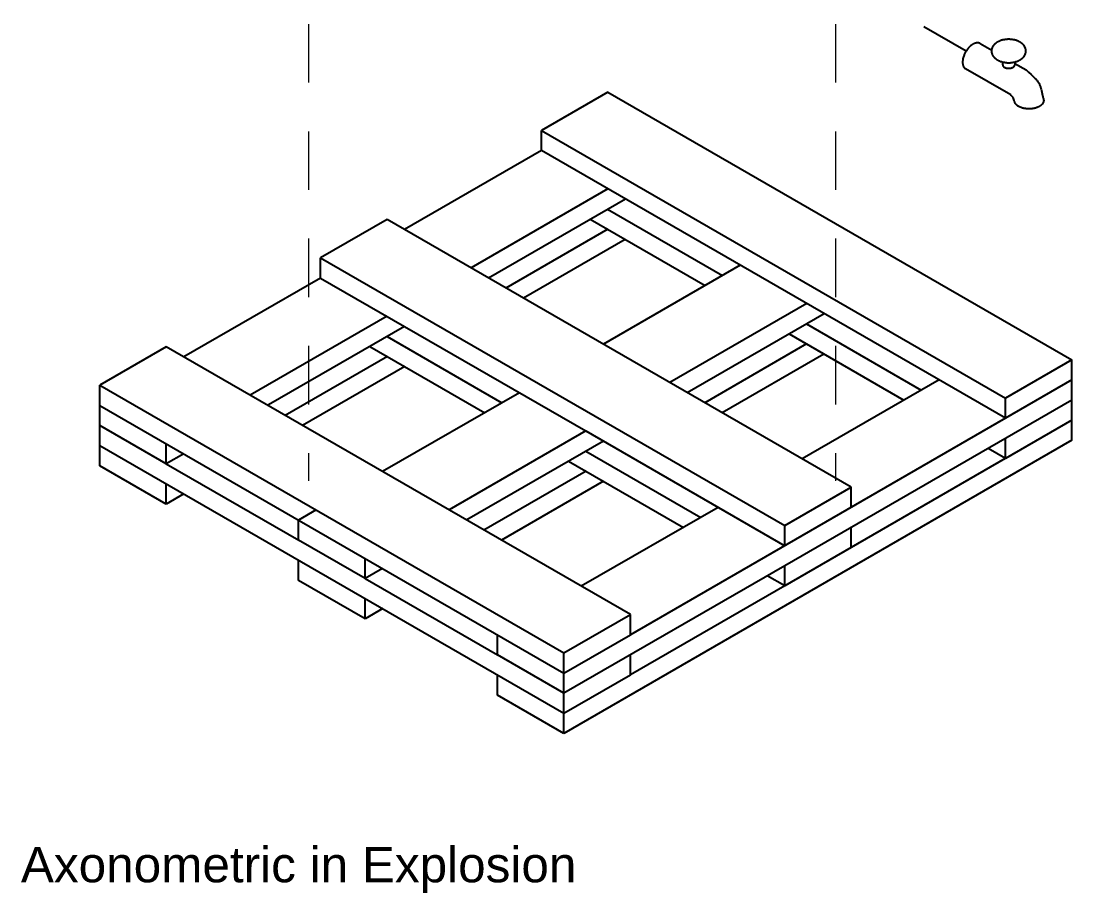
# Model space of a CAD drawing. Header units: millimetres. Extents: x 3.1 to 23.9, y 2.6 to 13.
# Drawn here: x 21.069 to 23.223, y 2.629 to 4.418 of the extents above; entities that cross this region are included whole.
import ezdxf

# ---------------------------------------------------------------- set-up
doc = ezdxf.new("R2010")
doc.units = ezdxf.units.MM
doc.linetypes.add('ACAD_ISO02W100', pattern=[15, 12, -3])
doc.layers.get('0').update_dxf_attribs({"lineweight": 20})
doc.layers.add('0.2', color=6, linetype='Continuous', lineweight=15)
doc.layers.add('0.3', color=4, linetype='Continuous', lineweight=20)

msp = doc.modelspace()

# ---------------------------------------------------------------- linework, layer by layer
at = {"layer": '0.2', "linetype": 'ACAD_ISO02W100', "ltscale": 0.01}
for p, q in [((21.6587, 7.2714), (21.6587, 3.4747)), ((22.7385, 7.2714), (22.7385, 3.4747))]:
    msp.add_line(p, q, dxfattribs=at)
at = {"layer": '0.2', "linetype": 'ACAD_ISO02W100', "lineweight": -3, "ltscale": 0.008}
msp.add_line((23.0064, 4.3563), (22.3066, 4.7591), dxfattribs=at)
at = {"layer": '0.3', "lineweight": -3}
for p, q in [((22.2721, 4.2719), (22.1359, 4.1933)), ((22.2721, 4.2719), (23.2232, 3.7228)), ((22.1359, 4.1933), (23.087, 3.6442)), ((22.1359, 4.152), (22.1359, 4.1933)), ((22.1359, 4.152), (21.8553, 3.99)), ((23.087, 3.6029), (22.1359, 4.152)), ((22.2721, 4.0734), (21.9916, 3.9114)), ((22.3079, 4.0527), (22.0273, 3.8907)), ((22.2714, 4.0317), (22.5068, 3.8957)), ((21.8196, 4.0107), (21.6833, 3.932)), ((22.7706, 3.4616), (21.8196, 4.0107)), ((22.236, 4.0113), (22.4715, 3.8753)), ((22.2718, 3.9906), (22.063, 3.8701)), ((22.3075, 3.97), (22.0988, 3.8495)), ((21.6833, 3.932), (22.6344, 3.3829)), ((21.6833, 3.8907), (21.6833, 3.932)), ((22.5433, 3.9168), (22.2627, 3.7548)), ((21.6833, 3.8907), (21.4028, 3.7287)), ((21.6833, 3.8907), (22.227, 3.5769)), ((22.6795, 3.8381), (22.399, 3.6761)), ((22.7153, 3.8175), (22.4347, 3.6555)), ((21.8196, 3.8121), (21.539, 3.6501)), ((21.8553, 3.7914), (21.5767, 3.6306)), ((22.6788, 3.7965), (22.9142, 3.6605)), ((21.8196, 3.7708), (22.055, 3.6349)), ((22.6435, 3.776), (22.8789, 3.6401)), ((21.367, 3.7494), (21.2308, 3.6707)), ((22.3181, 3.2003), (21.367, 3.7494)), ((21.7842, 3.7504), (22.0197, 3.6145)), ((22.6792, 3.7554), (22.4704, 3.6349)), ((21.82, 3.7298), (21.6107, 3.6089)), ((22.7149, 3.7348), (22.5062, 3.6143)), ((21.8557, 3.7091), (21.6462, 3.5882)), ((23.2232, 3.7228), (23.087, 3.6442)), ((23.2232, 3.6816), (23.2232, 3.7228)), ((21.2308, 3.6294), (21.2308, 3.6707)), ((21.2308, 3.6707), (22.1818, 3.1216)), ((23.2232, 3.6816), (22.3181, 3.159)), ((22.9507, 3.6816), (22.6701, 3.5196)), ((23.2232, 3.6403), (23.2232, 3.6816)), ((22.0907, 3.6555), (21.8102, 3.4935)), ((23.2232, 3.6403), (22.6344, 3.3004)), ((23.087, 3.6029), (23.087, 3.6442)), ((23.2232, 3.5991), (23.2232, 3.6403)), ((21.2308, 3.5882), (21.2308, 3.6294)), ((21.2308, 3.6294), (22.1818, 3.0804)), ((23.2232, 3.5991), (23.087, 3.5204)), ((23.2232, 3.5578), (23.2232, 3.5991)), ((21.2308, 3.5469), (21.2308, 3.5882)), ((21.367, 3.5095), (21.2308, 3.5882)), ((22.227, 3.5769), (21.9466, 3.415)), ((22.227, 3.5769), (22.6344, 3.3416)), ((22.2627, 3.5562), (21.9826, 3.3945)), ((23.2232, 3.5578), (22.1818, 2.9566)), ((23.087, 3.5204), (23.087, 3.5617)), ((21.2308, 3.5057), (21.2308, 3.5469)), ((21.2308, 3.5469), (22.1818, 2.9978)), ((21.367, 3.5095), (21.367, 3.5508)), ((22.227, 3.5356), (22.4624, 3.3997)), ((23.087, 3.5204), (23.0512, 3.541)), ((21.4029, 3.5302), (21.367, 3.5095)), ((22.1916, 3.5152), (22.4271, 3.3793)), ((23.0866, 3.5202), (22.7706, 3.3378)), ((21.367, 3.427), (21.2308, 3.5057)), ((21.367, 3.5095), (21.6383, 3.3529)), ((22.2274, 3.4946), (22.018, 3.3737)), ((21.367, 3.427), (21.367, 3.4683)), ((22.2631, 3.4739), (22.054, 3.3532)), ((21.4028, 3.4477), (21.367, 3.427)), ((22.6344, 3.3829), (22.7706, 3.4616)), ((22.7706, 3.4203), (22.7706, 3.4616)), ((21.6739, 3.4149), (21.6382, 3.3942)), ((22.4982, 3.4203), (22.2176, 3.2583)), ((21.6382, 3.353), (21.6382, 3.3942)), ((22.6344, 3.3416), (22.6344, 3.3829)), ((22.7706, 3.3378), (22.7706, 3.379)), ((21.7744, 3.2743), (21.6382, 3.353)), ((22.7706, 3.3378), (22.6344, 3.2591)), ((21.6382, 3.2705), (21.6382, 3.3117)), ((21.7744, 3.2743), (21.7744, 3.3156)), ((22.6344, 3.3004), (22.1818, 3.0391)), ((22.6344, 3.2591), (22.6344, 3.3004)), ((21.8103, 3.295), (21.7744, 3.2743)), ((21.7744, 3.2743), (22.0459, 3.1176)), ((22.6344, 3.2591), (22.5987, 3.2797)), ((21.7744, 3.1918), (21.6382, 3.2705)), ((22.6348, 3.2593), (22.3181, 3.0765)), ((22.6344, 3.2596), (22.6348, 3.2593)), ((21.7744, 3.1918), (21.7744, 3.2331)), ((21.8106, 3.2127), (21.7744, 3.1918)), ((22.1818, 3.1216), (22.3181, 3.2003)), ((22.3181, 3.159), (22.3181, 3.2003)), ((22.0456, 3.1178), (22.0456, 3.159)), ((22.1818, 3.0804), (22.3181, 3.159)), ((22.1818, 3.0391), (22.0456, 3.1178)), ((22.1818, 3.0804), (22.1818, 3.1216)), ((22.3181, 3.0765), (22.3181, 3.1178)), ((22.1818, 3.0391), (22.1818, 3.0804)), ((22.0456, 3.0352), (22.0456, 3.0765)), ((22.1818, 2.9978), (22.3181, 3.0765)), ((22.1818, 2.9978), (22.1818, 3.0391)), ((22.1818, 2.9566), (22.0456, 3.0352)), ((22.1818, 2.9566), (22.1818, 2.9978))]:
    msp.add_line(p, q, dxfattribs=at)
for points in [[(23.0352, 4.3717), (23.035, 4.3718), (23.0348, 4.3719), (23.0346, 4.372), (23.0344, 4.3721), (23.0342, 4.3722), (23.034, 4.3723), (23.0338, 4.3724), (23.0336, 4.3724), (23.0334, 4.3725), (23.0332, 4.3726), (23.0329, 4.3726), (23.0327, 4.3727), (23.0325, 4.3728), (23.0323, 4.3728), (23.0321, 4.3729), (23.0318, 4.3729), (23.0316, 4.3729), (23.0314, 4.373), (23.0311, 4.373), (23.0309, 4.373), (23.0307, 4.373), (23.0304, 4.3731), (23.0302, 4.3731), (23.03, 4.3731), (23.0297, 4.3731), (23.0295, 4.3731), (23.0292, 4.3731), (23.029, 4.3731), (23.0285, 4.373), (23.028, 4.373), (23.0275, 4.3729), (23.027, 4.3728), (23.0266, 4.3727), (23.0261, 4.3726), (23.0256, 4.3725), (23.0251, 4.3723), (23.0246, 4.3722), (23.0241, 4.372), (23.0236, 4.3718), (23.0231, 4.3716), (23.0226, 4.3714), (23.0221, 4.3712), (23.0216, 4.371), (23.0212, 4.3707), (23.0207, 4.3705), (23.0202, 4.3702)], [(23.0589, 4.3563), (23.0589, 4.3567), (23.0589, 4.3571), (23.0589, 4.3575), (23.0589, 4.358), (23.059, 4.3584), (23.059, 4.3588), (23.0591, 4.3592), (23.0592, 4.3596), (23.0592, 4.36), (23.0593, 4.3604), (23.0594, 4.3608), (23.0595, 4.3611), (23.0596, 4.3615), (23.0597, 4.3619), (23.0598, 4.3623), (23.06, 4.3627), (23.0601, 4.3631), (23.0602, 4.3634), (23.0604, 4.3638), (23.0606, 4.3642), (23.0607, 4.3645), (23.0609, 4.3649), (23.0611, 4.3653), (23.0613, 4.3656), (23.0615, 4.366), (23.0617, 4.3663), (23.0619, 4.3667), (23.0621, 4.367), (23.0623, 4.3674), (23.0625, 4.3677), (23.0628, 4.368), (23.063, 4.3684), (23.0634, 4.3689), (23.0639, 4.3694), (23.0643, 4.3699), (23.0648, 4.3704), (23.0653, 4.3709), (23.0657, 4.3714), (23.0662, 4.3719), (23.0668, 4.3723), (23.0673, 4.3728), (23.0678, 4.3732), (23.0684, 4.3736), (23.0689, 4.374), (23.0695, 4.3744), (23.0701, 4.3748), (23.0707, 4.3752), (23.0713, 4.3755), (23.0719, 4.3759), (23.0725, 4.3762), (23.0731, 4.3765), (23.0737, 4.3768), (23.0744, 4.3771), (23.075, 4.3774), (23.0757, 4.3777), (23.0763, 4.3779), (23.077, 4.3782), (23.0776, 4.3784), (23.079, 4.3789), (23.0803, 4.3793), (23.0817, 4.3796), (23.0831, 4.38), (23.0846, 4.3802), (23.086, 4.3805), (23.0875, 4.3807), (23.089, 4.3808), (23.0905, 4.3809), (23.092, 4.381), (23.0935, 4.381), (23.095, 4.381), (23.0965, 4.3809), (23.098, 4.3808), (23.0995, 4.3807), (23.1009, 4.3805), (23.1024, 4.3802), (23.1038, 4.38), (23.1052, 4.3796), (23.1066, 4.3793), (23.108, 4.3789), (23.1093, 4.3784), (23.11, 4.3782), (23.1106, 4.3779), (23.1113, 4.3777), (23.1119, 4.3774), (23.1126, 4.3771), (23.1132, 4.3768), (23.1138, 4.3765), (23.1144, 4.3762), (23.115, 4.3759), (23.1156, 4.3755), (23.1162, 4.3752), (23.1168, 4.3748), (23.1174, 4.3744), (23.118, 4.374), (23.1186, 4.3736), (23.1191, 4.3732), (23.1196, 4.3728), (23.1202, 4.3723), (23.1207, 4.3719), (23.1212, 4.3714), (23.1217, 4.3709), (23.1222, 4.3704), (23.1226, 4.3699), (23.1231, 4.3694), (23.1235, 4.3689), (23.1239, 4.3684), (23.1242, 4.368), (23.1244, 4.3677), (23.1246, 4.3674), (23.1248, 4.367), (23.1251, 4.3667), (23.1253, 4.3663), (23.1255, 4.366), (23.1257, 4.3656), (23.1259, 4.3653), (23.126, 4.3649), (23.1262, 4.3645), (23.1264, 4.3642), (23.1265, 4.3638), (23.1267, 4.3634), (23.1268, 4.3631), (23.127, 4.3627), (23.1271, 4.3623), (23.1272, 4.3619), (23.1273, 4.3615), (23.1274, 4.3611), (23.1275, 4.3608), (23.1276, 4.3604), (23.1277, 4.36), (23.1278, 4.3596), (23.1279, 4.3592), (23.1279, 4.3588), (23.128, 4.3584), (23.128, 4.358), (23.128, 4.3575), (23.128, 4.3571), (23.1281, 4.3567), (23.1281, 4.3563)], [(23.0202, 4.3702), (23.0197, 4.3699), (23.0193, 4.3696), (23.0188, 4.3693), (23.0183, 4.369), (23.0178, 4.3687), (23.0173, 4.3683), (23.0169, 4.3679), (23.0164, 4.3676), (23.0154, 4.3667), (23.0144, 4.3659), (23.0134, 4.365), (23.0124, 4.364), (23.0114, 4.3629), (23.0105, 4.3618), (23.0095, 4.3607), (23.0086, 4.3595), (23.0077, 4.3583), (23.0068, 4.357), (23.006, 4.3557), (23.0052, 4.3544), (23.0045, 4.353), (23.0038, 4.3516), (23.0031, 4.3502), (23.0025, 4.3489), (23.0019, 4.3475), (23.0014, 4.3461), (23.0009, 4.3447), (23.0005, 4.3433), (23.0001, 4.342), (22.9998, 4.3407), (22.9996, 4.3394), (22.9994, 4.3381), (22.9993, 4.3375), (22.9992, 4.3369), (22.9991, 4.3363), (22.9991, 4.3357), (22.9991, 4.3351), (22.999, 4.3346), (22.999, 4.334), (22.999, 4.3335), (22.999, 4.3329), (22.999, 4.3324), (22.9991, 4.3318), (22.9991, 4.3313), (22.9991, 4.3308), (22.9992, 4.3302), (22.9993, 4.3297), (22.9994, 4.3292), (22.9995, 4.3287), (22.9996, 4.3282), (22.9997, 4.3277), (22.9998, 4.3272), (23, 4.3267), (23.0001, 4.3262), (23.0003, 4.3258), (23.0005, 4.3253), (23.0007, 4.3248), (23.0009, 4.3244), (23.001, 4.3242), (23.0011, 4.324), (23.0013, 4.3238), (23.0014, 4.3236), (23.0015, 4.3234), (23.0016, 4.3232), (23.0018, 4.323), (23.0019, 4.3228), (23.002, 4.3226), (23.0022, 4.3224), (23.0023, 4.3222), (23.0025, 4.322), (23.0026, 4.3219), (23.0028, 4.3217), (23.0029, 4.3215), (23.0031, 4.3214), (23.0032, 4.3212), (23.0034, 4.3211), (23.0036, 4.3209), (23.0038, 4.3208), (23.0039, 4.3206), (23.0041, 4.3205), (23.0043, 4.3203), (23.0045, 4.3202), (23.0046, 4.3201), (23.0048, 4.32), (23.005, 4.3198), (23.0052, 4.3197)], [(23.0352, 4.3717), (23.0589, 4.358)], [(23.1156, 4.3371), (23.115, 4.3367), (23.1144, 4.3364), (23.1138, 4.3361), (23.1132, 4.3358), (23.1126, 4.3355), (23.1119, 4.3352), (23.1113, 4.335), (23.1106, 4.3347), (23.11, 4.3344), (23.1093, 4.3342), (23.108, 4.3338), (23.1066, 4.3334), (23.1052, 4.333), (23.1038, 4.3327), (23.1024, 4.3324), (23.1009, 4.3322), (23.0995, 4.332), (23.098, 4.3318), (23.0965, 4.3317), (23.095, 4.3316), (23.0935, 4.3316), (23.092, 4.3316), (23.0905, 4.3317), (23.089, 4.3318), (23.0875, 4.332), (23.086, 4.3322), (23.0846, 4.3324), (23.0831, 4.3327), (23.0817, 4.333), (23.0803, 4.3334), (23.079, 4.3338), (23.0776, 4.3342), (23.077, 4.3344), (23.0763, 4.3347), (23.0757, 4.335), (23.075, 4.3352), (23.0744, 4.3355), (23.0737, 4.3358), (23.0731, 4.3361), (23.0725, 4.3364), (23.0719, 4.3367), (23.0713, 4.3371), (23.0707, 4.3374), (23.0701, 4.3378), (23.0695, 4.3382), (23.0689, 4.3386), (23.0684, 4.339), (23.0678, 4.3394), (23.0673, 4.3398), (23.0668, 4.3403), (23.0662, 4.3407), (23.0657, 4.3412), (23.0653, 4.3417), (23.0648, 4.3422), (23.0643, 4.3427), (23.0639, 4.3432), (23.0634, 4.3437), (23.063, 4.3442), (23.0628, 4.3446), (23.0625, 4.3449), (23.0623, 4.3453), (23.0621, 4.3456), (23.0619, 4.3459), (23.0617, 4.3463), (23.0615, 4.3466), (23.0613, 4.347), (23.0611, 4.3474), (23.0609, 4.3477), (23.0607, 4.3481), (23.0606, 4.3484), (23.0604, 4.3488), (23.0602, 4.3492), (23.0601, 4.3496), (23.06, 4.3499), (23.0598, 4.3503), (23.0597, 4.3507), (23.0596, 4.3511), (23.0595, 4.3515), (23.0594, 4.3519), (23.0593, 4.3523), (23.0592, 4.3527), (23.0592, 4.3531), (23.0591, 4.3535), (23.059, 4.3539), (23.059, 4.3543), (23.0589, 4.3547), (23.0589, 4.3551), (23.0589, 4.3555), (23.0589, 4.3559), (23.0589, 4.3563)], [(23.1281, 4.3563), (23.1281, 4.3559), (23.128, 4.3555), (23.128, 4.3551), (23.128, 4.3547), (23.128, 4.3543), (23.1279, 4.3539), (23.1279, 4.3535), (23.1278, 4.3531), (23.1277, 4.3527), (23.1276, 4.3523), (23.1275, 4.3519), (23.1274, 4.3515), (23.1273, 4.3511), (23.1272, 4.3507), (23.1271, 4.3503), (23.127, 4.3499), (23.1268, 4.3496), (23.1267, 4.3492), (23.1265, 4.3488), (23.1264, 4.3484), (23.1262, 4.3481), (23.126, 4.3477), (23.1259, 4.3474), (23.1257, 4.347), (23.1255, 4.3466), (23.1253, 4.3463), (23.1251, 4.3459), (23.1248, 4.3456), (23.1246, 4.3453), (23.1244, 4.3449), (23.1242, 4.3446), (23.1239, 4.3442), (23.1235, 4.3437), (23.1231, 4.3432), (23.1226, 4.3427), (23.1222, 4.3422), (23.1217, 4.3417), (23.1212, 4.3412), (23.1207, 4.3407), (23.1202, 4.3403), (23.1196, 4.3398), (23.1191, 4.3394), (23.1186, 4.339), (23.118, 4.3386), (23.1174, 4.3382), (23.1168, 4.3378), (23.1162, 4.3374), (23.1156, 4.3371)], [(23.0812, 4.3279), (23.0812, 4.3331)], [(23.1058, 4.3331), (23.1058, 4.3279)], [(23.1058, 4.331), (23.129, 4.3175)], [(23.0977, 4.2663), (23.0052, 4.3197)], [(23.0812, 4.3279), (23.0812, 4.3278), (23.0812, 4.3277), (23.0812, 4.3276), (23.0812, 4.3275), (23.0812, 4.3274), (23.0812, 4.3274), (23.0812, 4.3273), (23.0812, 4.3272), (23.0813, 4.3271), (23.0813, 4.327), (23.0813, 4.3269), (23.0813, 4.3268), (23.0813, 4.3267), (23.0814, 4.3266), (23.0814, 4.3265), (23.0814, 4.3264), (23.0815, 4.3264), (23.0815, 4.3263), (23.0815, 4.3262), (23.0816, 4.3261), (23.0816, 4.326), (23.0817, 4.3259), (23.0817, 4.3258), (23.0818, 4.3258), (23.0818, 4.3257), (23.0818, 4.3256), (23.0819, 4.3255), (23.082, 4.3254), (23.0821, 4.3252), (23.0822, 4.3251), (23.0823, 4.3249), (23.0824, 4.3248), (23.0826, 4.3246), (23.0827, 4.3245), (23.0829, 4.3243), (23.083, 4.3242), (23.0832, 4.324), (23.0833, 4.3239), (23.0835, 4.3237), (23.0837, 4.3236), (23.0838, 4.3235), (23.084, 4.3234), (23.0842, 4.3232), (23.0844, 4.3231), (23.0846, 4.323), (23.0848, 4.3229), (23.085, 4.3228), (23.0852, 4.3227), (23.0854, 4.3226), (23.0856, 4.3225), (23.0858, 4.3224), (23.086, 4.3222), (23.0863, 4.3222), (23.0865, 4.3221), (23.087, 4.3219), (23.0875, 4.3217), (23.088, 4.3215), (23.0886, 4.3214), (23.0892, 4.3213), (23.0897, 4.3211), (23.0903, 4.321), (23.0909, 4.321), (23.0916, 4.3209), (23.0922, 4.3208), (23.0928, 4.3208), (23.0935, 4.3208), (23.0941, 4.3208), (23.0947, 4.3208), (23.0954, 4.3209), (23.096, 4.321), (23.0966, 4.321), (23.0972, 4.3211), (23.0978, 4.3213), (23.0984, 4.3214), (23.0989, 4.3215), (23.0994, 4.3217), (23.0999, 4.3219), (23.1004, 4.3221), (23.1007, 4.3222), (23.1009, 4.3222), (23.1011, 4.3224), (23.1013, 4.3225), (23.1016, 4.3226), (23.1018, 4.3227), (23.102, 4.3228), (23.1022, 4.3229), (23.1024, 4.323), (23.1025, 4.3231), (23.1027, 4.3232), (23.1029, 4.3234), (23.1031, 4.3235), (23.1033, 4.3236), (23.1034, 4.3237), (23.1036, 4.3239), (23.1038, 4.324), (23.1039, 4.3242), (23.1041, 4.3243), (23.1042, 4.3245), (23.1044, 4.3246), (23.1045, 4.3248), (23.1046, 4.3249), (23.1048, 4.3251), (23.1049, 4.3252), (23.105, 4.3254), (23.105, 4.3255), (23.1051, 4.3256), (23.1051, 4.3257), (23.1052, 4.3258), (23.1052, 4.3258), (23.1053, 4.3259), (23.1053, 4.326), (23.1054, 4.3261), (23.1054, 4.3262), (23.1054, 4.3263), (23.1055, 4.3264), (23.1055, 4.3264), (23.1055, 4.3265), (23.1056, 4.3266), (23.1056, 4.3267), (23.1056, 4.3268), (23.1056, 4.3269), (23.1057, 4.327), (23.1057, 4.3271), (23.1057, 4.3272), (23.1057, 4.3273), (23.1057, 4.3274), (23.1057, 4.3274), (23.1057, 4.3275), (23.1058, 4.3276), (23.1058, 4.3277), (23.1058, 4.3278), (23.1058, 4.3279)], [(23.129, 4.3175), (23.1318, 4.3152), (23.1326, 4.3145), (23.1344, 4.3127), (23.1394, 4.3081), (23.1444, 4.3034), (23.1464, 4.3014), (23.1473, 4.3006), (23.1479, 4.2999)], [(23.1479, 4.3), (23.1489, 4.2989), (23.1499, 4.2978), (23.1508, 4.2967), (23.1517, 4.2955), (23.1526, 4.2944), (23.1534, 4.2932), (23.1542, 4.292), (23.1546, 4.2913), (23.155, 4.2907), (23.1553, 4.2901), (23.1557, 4.2894), (23.1563, 4.2882), (23.1569, 4.2868), (23.1575, 4.2855), (23.1581, 4.2841), (23.1586, 4.2827), (23.159, 4.2813), (23.1594, 4.2799)], [(23.1026, 4.2608), (23.0987, 4.2652), (23.0977, 4.2663)], [(23.1594, 4.28), (23.1597, 4.2791), (23.16, 4.278), (23.1606, 4.2753), (23.1622, 4.2687), (23.1637, 4.2622), (23.1643, 4.2596), (23.1645, 4.2586), (23.1647, 4.2579)], [(23.1056, 4.2519), (23.1048, 4.2547), (23.1026, 4.2608)], [(23.1564, 4.2426), (23.1559, 4.2423), (23.1554, 4.242), (23.1549, 4.2418), (23.1544, 4.2415), (23.1539, 4.2413), (23.1533, 4.241), (23.1528, 4.2408), (23.1522, 4.2406), (23.151, 4.2401), (23.1498, 4.2397), (23.1485, 4.2393), (23.1471, 4.2389), (23.1457, 4.2386), (23.1443, 4.2383), (23.1428, 4.2381), (23.1413, 4.2379), (23.1398, 4.2377), (23.1383, 4.2376), (23.1368, 4.2375), (23.1352, 4.2375), (23.1336, 4.2375), (23.1321, 4.2376), (23.1306, 4.2377), (23.1291, 4.2379), (23.1276, 4.2381), (23.1261, 4.2383), (23.1247, 4.2386), (23.1233, 4.2389), (23.1219, 4.2393), (23.1206, 4.2397), (23.1194, 4.2401), (23.1182, 4.2406), (23.1176, 4.2408), (23.1171, 4.241), (23.1165, 4.2413), (23.116, 4.2415), (23.1155, 4.2418), (23.115, 4.242), (23.1145, 4.2423), (23.114, 4.2426), (23.1133, 4.243), (23.1125, 4.2435), (23.1118, 4.244), (23.1115, 4.2442), (23.1112, 4.2445), (23.1108, 4.2447), (23.1105, 4.245), (23.1102, 4.2453), (23.1099, 4.2455), (23.1096, 4.2458), (23.1093, 4.2461), (23.109, 4.2464), (23.1087, 4.2467), (23.1085, 4.247), (23.1082, 4.2473), (23.108, 4.2476), (23.1077, 4.2479), (23.1075, 4.2482), (23.1073, 4.2485), (23.107, 4.2489), (23.1068, 4.2492), (23.1067, 4.2495), (23.1065, 4.2498), (23.1063, 4.2502), (23.1062, 4.2505), (23.106, 4.2509), (23.1059, 4.2512), (23.1058, 4.2515), (23.1056, 4.2519)], [(23.1647, 4.2579), (23.1648, 4.2576), (23.1649, 4.2573), (23.1649, 4.2571), (23.165, 4.2568), (23.165, 4.2565), (23.1651, 4.2563), (23.1651, 4.256), (23.1652, 4.2557), (23.1652, 4.2554), (23.1652, 4.2552), (23.1652, 4.2549), (23.1652, 4.2546), (23.1652, 4.2544), (23.1652, 4.2541), (23.1651, 4.2538), (23.1651, 4.2535), (23.1651, 4.2533), (23.165, 4.253), (23.165, 4.2527), (23.1649, 4.2525), (23.1648, 4.2522), (23.1648, 4.2519), (23.1647, 4.2517), (23.1646, 4.2514), (23.1645, 4.2511), (23.1644, 4.2509), (23.1643, 4.2506), (23.1642, 4.2504), (23.1641, 4.2501), (23.1639, 4.2498), (23.1638, 4.2496), (23.1636, 4.2493), (23.1635, 4.2491), (23.1633, 4.2488), (23.1632, 4.2486), (23.163, 4.2483), (23.1628, 4.2481), (23.1627, 4.2479), (23.1625, 4.2476), (23.1623, 4.2474), (23.1621, 4.2472), (23.1619, 4.2469), (23.1617, 4.2467), (23.1615, 4.2465), (23.161, 4.246), (23.1606, 4.2456), (23.1601, 4.2452), (23.1596, 4.2448), (23.1591, 4.2444), (23.1586, 4.244), (23.1581, 4.2436), (23.1575, 4.2433), (23.157, 4.2429), (23.1564, 4.2426)]]:
    msp.add_lwpolyline(points, dxfattribs=at)

# ---------------------------------------------------------------- texts
at = {"insert": (21.069, 2.7238), "char_height": 0.072597, "attachment_point": 1}
msp.add_mtext_dynamic_manual_height_columns('{\\fArial|b0|i0|c0|p34;Axonometric in Explosion }', width=1.3456, gutter_width=0.363, heights=[0], dxfattribs=at)

doc.saveas('drawing.dxf')
